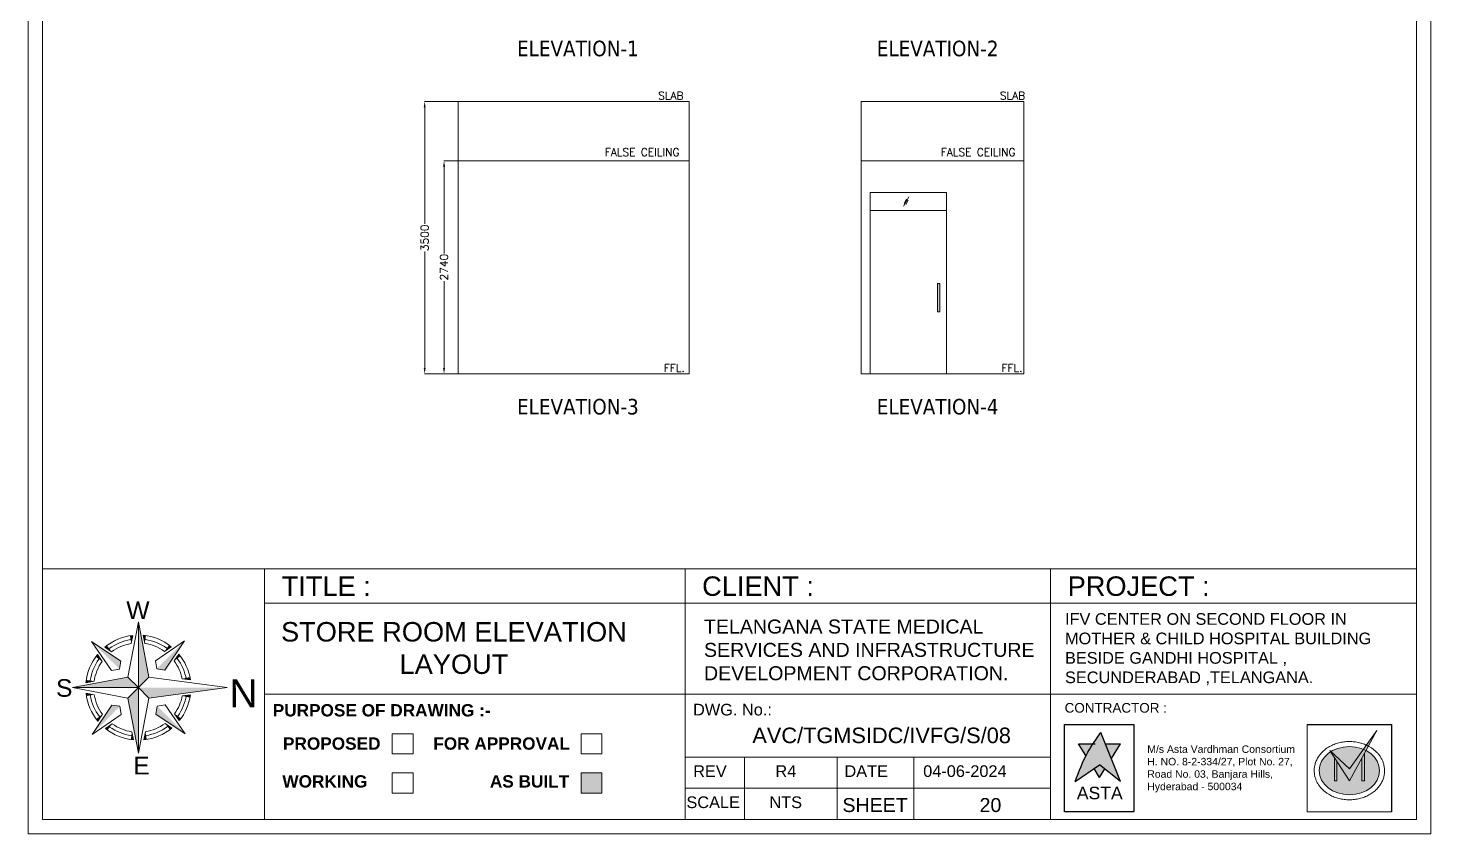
# Model space of a CAD drawing. Extents: x 3552052 to 4102982, y -707811 to -630695.
# Drawn here: x 3761332 to 3779356, y -701924 to -691564 of the extents above; entities that cross this region are included whole.
import ezdxf
from ezdxf.enums import TextEntityAlignment as Align

# ---------------------------------------------------------------- set-up
doc = ezdxf.new("R2010")
doc.units = 0
doc.header["$LTSCALE"] = 6
doc.header["$MEASUREMENT"] = 0
doc.layers.get('0').update_dxf_attribs({"linetype": 'CONTINUOUS', "lineweight": 0})
doc.layers.get('Defpoints').update_dxf_attribs({"linetype": 'CONTINUOUS', "lineweight": 0})
for name, color, linetype, lineweight in [('0.0', 8, 'CONTINUOUS', 0), ('ELE-4M UPS P.SB', 3, 'CONTINUOUS', 0), ('ELE-SOCKET NMBERING', 7, 'CONTINUOUS', 9), ('formate text', 8, 'CONTINUOUS', 0), ('hatch', 252, 'CONTINUOUS', 0), ('MEP_HVAC_RA_DUCT', 1, 'CONTINUOUS', 0), ('MEP_HVAC_TEXT', 7, 'CONTINUOUS', 0), ('SECTION', 251, 'CONTINUOUS', 0), ('TITLE', 7, 'CONTINUOUS', 0)]:
    doc.layers.add(name, color=color, linetype=linetype, lineweight=lineweight)
doc.styles.add('Annotation', font='tahoma.ttf')
doc.styles.add('ARIAL', font='arial.ttf')
doc.styles.add('FORMATE', font='arialbd.ttf')
doc.styles.add('ROMANS', font='romans.shx')
doc.styles.add('style3', font='arialbd.ttf')
doc.dimstyles.new('AEPL1', dxfattribs={"dimtxt": 100, "dimasz": 75, "dimexe": 1.25, "dimexo": 50, "dimtad": 0, "dimdec": 0, "dimtxsty": 'ROMANS', "dimcen": 2.5, "dimclrd": 7, "dimclre": 7, "dimadec": 0, "dimazin": 0, "dimtfac": 1, "dimtdec": 0, "dimtmove": 0, "dimatfit": 3, "dimfxl": 1, "dimlwd": 0, "dimlwe": 0, "dimarcsym": 0})

# ---------------------------------------------------------------- blocks, each defined once
blk = doc.blocks.new('*D280')
at = {"layer": 'Defpoints', "color": 0, "linetype": 'ByBlock', "transparency": 16777216}
for p in [(3766676, -693270), (3767064, -693270), (3767056, -696010)]:
    blk.add_point(p, dxfattribs=at)
at = {"layer": 'ELE-4M UPS P.SB', "color": 7, "linetype": 'ByBlock', "lineweight": 0, "transparency": 16777216}
for p, q in [((3767014, -693270), (3766675, -693270)), ((3766676, -693345), (3766676, -694463)), ((3766676, -695935), (3766676, -694817)), ((3767006, -696010), (3766675, -696010))]:
    blk.add_line(p, q, dxfattribs=at)
at = {"layer": 'ELE-4M UPS P.SB', "color": 7, "linetype": 'ByBlock', "transparency": 16777216}
for points in [[(3766664, -693345), (3766689, -693345), (3766676, -693270)], [(3766664, -695935), (3766689, -695935), (3766676, -696010)]]:
    blk.add_solid(points, dxfattribs=at)
at = {"layer": 'ELE-4M UPS P.SB', "color": 0, "linetype": 'ByBlock', "transparency": 16777216, "insert": (3766676, -694640), "char_height": 100, "attachment_point": 5, "rotation": 90, "style": 'ROMANS'}
blk.add_mtext('2740', dxfattribs=at)
blk = doc.blocks.new('*D281')
at = {"layer": 'Defpoints', "color": 0, "linetype": 'ByBlock', "transparency": 16777216}
for p in [(3766428, -692510), (3767102, -692510), (3767056, -696010)]:
    blk.add_point(p, dxfattribs=at)
at = {"layer": 'ELE-4M UPS P.SB', "color": 7, "linetype": 'ByBlock', "lineweight": 0, "transparency": 16777216}
for p, q in [((3767052, -692510), (3766426, -692510)), ((3766428, -692585), (3766428, -694083)), ((3766428, -695935), (3766428, -694437)), ((3767006, -696010), (3766426, -696010))]:
    blk.add_line(p, q, dxfattribs=at)
at = {"layer": 'ELE-4M UPS P.SB', "color": 7, "linetype": 'ByBlock', "transparency": 16777216}
for points in [[(3766415, -692585), (3766440, -692585), (3766428, -692510)], [(3766415, -695935), (3766440, -695935), (3766428, -696010)]]:
    blk.add_solid(points, dxfattribs=at)
at = {"layer": 'ELE-4M UPS P.SB', "color": 0, "linetype": 'ByBlock', "transparency": 16777216, "insert": (3766428, -694260), "char_height": 100, "attachment_point": 5, "rotation": 90, "style": 'ROMANS'}
blk.add_mtext('3500', dxfattribs=at)
blk = doc.blocks.new('A$C4A7C6C7E')
at = {"layer": 'TITLE', "color": 8, "lineweight": 5}
for p, q in [((-4207, 4144), (0, 26095)), ((0, 26095), (0, 0)), ((0, 0), (0, 26095)), ((4144, 4207), (0, 26095)), ((-6941, 10518), (-18592, 18312)), ((-10622, 6781), (-18592, 18312)), ((-2825, 17519), (-2234, 20757)), ((2559, 17560), (1919, 20788)), ((6781, 10622), (18312, 18592)), ((10518, 6941), (18312, 18592)), ((-14385, 10390), (-16257, 13098)), ((-10607, 14226), (-13343, 16056)), ((10390, 14385), (13098, 16257)), ((14226, 10607), (16056, 13343)), ((-7437, 7325), (-10622, 6781)), ((-7437, 7325), (-6941, 10518)), ((7325, 7437), (6781, 10622)), ((7325, 7437), (10518, 6941)), ((-4207, 4144), (-26095, 0)), ((0, 0), (-26095, 0)), ((-26095, 0), (0, 0)), ((-4144, -4207), (-26095, 0)), ((-17560, 2559), (-20788, 1919)), ((-4207, 4144), (0, 0)), ((0, 0), (-4207, 4144)), ((0, 0), (-4144, -4207)), ((-4144, -4207), (0, 0)), ((0, 0), (4144, 4207)), ((4144, 4207), (0, 0)), ((0, 0), (4207, -4144)), ((4207, -4144), (0, 0)), ((0, 0), (0, -26095)), ((0, -26095), (0, 0)), ((17394, 3514), (20646, 3095)), ((17394, 3514), (20646, 3095)), ((-17519, -2825), (-20757, -2234)), ((-4144, -4207), (0, -26095)), ((4207, -4144), (0, -26095)), ((17433, -3312), (20680, -2857)), ((17433, -3312), (20680, -2857)), ((17434, -3310), (20680, -2857)), ((-10518, -6941), (-18312, -18592)), ((-6781, -10622), (-18312, -18592)), ((-14226, -10607), (-16056, -13343)), ((-7325, -7437), (-10518, -6941)), ((-7325, -7437), (-6781, -10622)), ((7437, -7325), (6941, -10518)), ((6941, -10518), (18592, -18312)), ((7437, -7325), (10622, -6781)), ((10622, -6781), (18592, -18312)), ((14385, -10390), (16257, -13098)), ((-10390, -14385), (-13098, -16257)), ((10607, -14226), (13343, -16056)), ((-2559, -17560), (-1919, -20788)), ((2825, -17519), (2234, -20757))]:
    blk.add_line(p, q, dxfattribs=at)
at = {"layer": 'TITLE', "color": 5}
for p in [(4144, 4207), (4207, -4144)]:
    blk.add_line(p, (35289, 0), dxfattribs=at)
at = {"layer": 'TITLE', "color": 8, "lineweight": 5}
for radius, start, end in [(20877, 96.14269, 129.72625), (19311, 99.1612, 126.70773), (17745, 99.1612, 126.70773), (20877, 51.14269, 84.72625), (17745, 54.16121, 81.70773), (19311, 54.16121, 81.70773), (20877, 141.14269, 174.72625), (19311, 144.16121, 171.70773), (19311, 9.85136, 36.70773), (20877, 8.52692, 39.72625), (17745, 144.16121, 171.70773), (17745, 11.42181, 36.70773), (20877, 186.14269, 219.72625), (19311, 189.1612, 216.70773), (17745, 189.1612, 216.70773), (17745, 324.16121, 349.24868), (19311, 324.16121, 350.81434), (20877, 321.14269, 352.1348), (20877, 231.14269, 264.72625), (19311, 234.16121, 261.70773), (17745, 234.16121, 261.70773), (20877, 276.14269, 309.72625), (17745, 279.1612, 306.70773), (19311, 279.1612, 306.70773)]:
    blk.add_arc((0, 0), radius, start, end, dxfattribs=at)
for points in [[(0, 26095), (4144, 4207), (0, 0)], [(-18592, 18312), (-6941, 10518), (-7437, 7325)], [(-13343, 16056), (-12479, 16737), (-10607, 14226)], [(-3324, 20610), (-2234, 20757), (-2825, 17519)], [(3011, 20658), (1919, 20788), (2559, 17560)], [(18312, 18592), (10518, 6941), (7325, 7437)], [(13098, 16257), (12223, 16924), (10390, 14385)], [(-16257, 13098), (-16924, 12223), (-14385, 10390)], [(16056, 13343), (16737, 12479), (14226, 10607)], [(-26095, 0), (-4207, 4144), (0, 0)], [(-20658, 3011), (-20788, 1919), (-17560, 2559)], [(0, -26095), (-4144, -4207), (0, 0)], [(20646, 3095), (20457, 4167), (17394, 3514)], [(-20610, -3324), (-20757, -2234), (-17519, -2825)], [(20680, -2857), (20503, -3930), (17433, -3312)], [(-18312, -18592), (-10518, -6941), (-7325, -7437)], [(-16056, -13343), (-16737, -12479), (-14226, -10607)], [(18592, -18312), (6941, -10518), (7437, -7325)], [(16257, -13098), (16924, -12223), (14385, -10390)], [(-13098, -16257), (-12223, -16924), (-10390, -14385)], [(13343, -16056), (12479, -16737), (10607, -14226)], [(-3011, -20658), (-1919, -20788), (-2559, -17560)], [(3324, -20610), (2234, -20757), (2825, -17519)]]:
    blk.add_solid(points, dxfattribs=at)
at = {"layer": 'TITLE', "color": 5}
blk.add_solid([(35289, 0), (4207, -4144), (0, 0)], dxfattribs=at)
blk = doc.blocks.new('IVF-CONTRACTOR')
at = {"lineweight": -3, "true_color": 0x293189}
h = blk.add_hatch(color=177, dxfattribs=at)
h.dxf.hatch_style = 1
edge = h.paths.add_edge_path()
edge.add_spline(control_points=[(3037286, -1386527), (3037185, -1386667), (3036944, -1387001), (3036801, -1387388), (3036719, -1387609)], knot_values=[0, 0, 0, 0, 519.520055, 1226.818077, 1226.818077, 1226.818077, 1226.818077], degree=3, periodic=0)
edge.add_line((3036719, -1387609), (3037255, -1387240))
edge.add_line((3037255, -1387240), (3037717, -1387609))
edge.add_line((3037717, -1387609), (3037286, -1386527))
at = {"lineweight": -3, "true_color": 0xc7c8ca}
h = blk.add_hatch(color=9, dxfattribs=at)
h.dxf.hatch_style = 1
edge = h.paths.add_edge_path()
edge.add_spline(control_points=[(3036953, -1387033), (3036967, -1387008), (3037022, -1386919), (3037088, -1386836), (3037139, -1386779)], knot_values=[3356.588859, 3356.588859, 3356.588859, 3356.588859, 3831.174934, 5081.098827, 5081.098827, 5081.098827, 5081.098827], degree=3, periodic=0)
edge.add_line((3037139, -1386779), (3036793, -1386779))
edge.add_line((3036793, -1386779), (3036953, -1387033))
h.paths.add_polyline_path([(3037717, -1386779), (3037386, -1386779), (3037515, -1387102)])
h.paths.add_polyline_path([(3037370, -1387332), (3037255, -1387240), (3037134, -1387323), (3037255, -1387517)])
at = {"true_color": 0xed1f24}
h = blk.add_hatch(color=240, dxfattribs=at)
h.dxf.hatch_style = 1
edge = h.paths.add_edge_path()
edge.add_line((3042329, -1386921), (3042349, -1386951))
edge.add_ellipse((3042760, -1387369), major_axis=(-665, 0), ratio=0.800236, start_angle=-52.6357, end_angle=-51.8324, ccw=False)
edge.add_line((3042356, -1386946), (3042329, -1386921))
at = {"layer": '0.0', "true_color": 0xed1f24}
h = blk.add_hatch(color=240, dxfattribs=at)
h.dxf.hatch_style = 1
edge = h.paths.add_edge_path()
edge.add_line((3042760, -1387590), (3043125, -1386925))
edge.add_ellipse((3042760, -1387369), major_axis=(-665, 0), ratio=0.800236, start_angle=-123.3804, end_angle=-117.8517)
edge.add_line((3043070, -1386899), (3042760, -1387331))
edge.add_line((3042760, -1387331), (3042356, -1386946))
edge.add_ellipse((3042760, -1387369), major_axis=(-665, 0), ratio=0.800236, start_angle=-52.6357, end_angle=-51.8324)
edge.add_line((3042349, -1386951), (3042760, -1387590))
edge = h.paths.add_edge_path()
edge.add_spline(control_points=[(3043179, -1386828), (3043165, -1386821), (3043150, -1386814), (3043136, -1386807)], knot_values=[-2.156071, -2.156071, -2.156071, -2.156071, -2.090953, -2.090953, -2.090953, -2.090953], degree=3, periodic=0)
edge.add_line((3043136, -1386807), (3043070, -1386899))
edge.add_ellipse((3042760, -1387369), major_axis=(-665, 0), ratio=0.800236, start_angle=-123.3804, end_angle=-117.8517, ccw=False)
edge.add_line((3043125, -1386925), (3043179, -1386828))
edge = h.paths.add_edge_path()
edge.add_line((3043367, -1386486), (3043136, -1386807))
edge.add_spline(control_points=[(3043136, -1386807), (3043150, -1386814), (3043165, -1386821), (3043179, -1386828)], knot_values=[-2.156071, -2.156071, -2.156071, -2.156071, -2.090953, -2.090953, -2.090953, -2.090953], degree=3, periodic=0)
edge.add_line((3043179, -1386828), (3043367, -1386486))
at = {"layer": '0.0', "true_color": 0x139b48}
h = blk.add_hatch(color=114, dxfattribs=at)
h.dxf.hatch_style = 1
edge = h.paths.add_edge_path()
edge.add_ellipse((3042760, -1387369), major_axis=(-665, 0), ratio=0.800236, start_angle=-51.8324, end_angle=236.6196)
edge.add_line((3043125, -1386925), (3043091, -1386988))
edge.add_line((3043091, -1386988), (3043091, -1387590))
edge.add_line((3043091, -1387590), (3043036, -1387590))
edge.add_line((3043036, -1387590), (3043036, -1387088))
edge.add_line((3043036, -1387088), (3042760, -1387590))
edge.add_line((3042760, -1387590), (3042484, -1387160))
edge.add_line((3042484, -1387160), (3042484, -1387590))
edge.add_line((3042484, -1387590), (3042428, -1387590))
edge.add_line((3042428, -1387590), (3042428, -1387075))
edge.add_line((3042428, -1387075), (3042349, -1386951))
edge = h.paths.add_edge_path()
edge.add_ellipse((3042760, -1387369), major_axis=(-665, 0), ratio=0.800236, start_angle=-117.8517, end_angle=-52.6357)
edge.add_line((3042356, -1386946), (3042760, -1387331))
edge.add_line((3042760, -1387331), (3043070, -1386899))
at = {"layer": '0.0', "true_color": 0x000000}
h = blk.add_hatch(color=18, dxfattribs=at)
h.dxf.hatch_style = 1
h.paths.add_polyline_path([(3042484, -1387160), (3042428, -1387075), (3042428, -1387590), (3042484, -1387590)])
h.paths.add_polyline_path([(3043036, -1387590), (3043091, -1387590), (3043091, -1386988), (3043036, -1387088)])
at = {"lineweight": -3}
for p, q in [((3036484, -1386350), (3038013, -1386350)), ((3036484, -1388267), (3036484, -1386350)), ((3036485, -1386350), (3038009, -1386350)), ((3036485, -1388278), (3036485, -1386350)), ((3038013, -1386350), (3038013, -1388267)), ((3041829, -1386350), (3043688, -1386350)), ((3043688, -1386350), (3043688, -1388278)), ((3038011, -1388278), (3036483, -1388278))]:
    blk.add_line(p, q, dxfattribs=at)
at = {"color": 251, "lineweight": -3, "true_color": 0x636466}
for p, q in [((3037717, -1387609), (3037286, -1386527)), ((3036793, -1386779), (3037155, -1386779)), ((3036953, -1387033), (3036793, -1386779)), ((3037386, -1386779), (3037717, -1386779)), ((3037515, -1387102), (3037717, -1386779)), ((3036719, -1387609), (3037255, -1387240)), ((3037717, -1387609), (3037255, -1387240)), ((3037255, -1387517), (3037134, -1387323)), ((3037255, -1387517), (3037370, -1387332))]:
    blk.add_line(p, q, dxfattribs=at)
blk.add_spline([(3036719, -1387609), (3036998, -1386959), (3037286, -1386527)], degree=3, dxfattribs=at)
at = {"layer": '0.0'}
for p, q in [((3036485, -1386350), (3038009, -1386350)), ((3036485, -1388278), (3036485, -1386350)), ((3036485, -1388278), (3036485, -1386350)), ((3036485, -1386350), (3038009, -1386350)), ((3038013, -1386350), (3038013, -1388278)), ((3041829, -1386350), (3043688, -1386350)), ((3041829, -1388278), (3041829, -1386350)), ((3043688, -1386350), (3043688, -1388278)), ((3038009, -1388278), (3036485, -1388278)), ((3043688, -1388278), (3041829, -1388278))]:
    blk.add_line(p, q, dxfattribs=at)
at = {"layer": '0.0', "color": 18, "true_color": 0x000000}
for p, q in [((3042760, -1387590), (3043367, -1386486)), ((3042760, -1387331), (3043367, -1386486)), ((3042760, -1387590), (3042329, -1386921)), ((3042329, -1386921), (3042760, -1387331)), ((3042428, -1387075), (3042428, -1387590)), ((3042484, -1387590), (3042484, -1387160)), ((3043036, -1387088), (3043036, -1387590)), ((3043091, -1387590), (3043091, -1386988)), ((3042428, -1387590), (3042484, -1387590)), ((3043036, -1387590), (3043091, -1387590))]:
    blk.add_line(p, q, dxfattribs=at)
at = {"layer": '0.0'}
blk.add_ellipse((3042760, -1387369), major_axis=(-665, 0), ratio=0.800236, start_param=-3.141592653589793, end_param=3.141592653589793, dxfattribs=at)
blk.add_open_spline([(3043535, -1387369), (3043535, -1387353), (3043534, -1387336), (3043530, -1387296), (3043527, -1387272), (3043516, -1387226), (3043509, -1387202), (3043492, -1387157), (3043483, -1387135), (3043460, -1387092), (3043448, -1387071), (3043420, -1387031), (3043405, -1387011), (3043372, -1386974), (3043355, -1386956), (3043318, -1386922), (3043298, -1386906), (3043258, -1386875), (3043236, -1386861), (3043183, -1386829), (3043150, -1386812), (3043081, -1386783), (3043045, -1386771), (3042972, -1386750), (3042935, -1386742), (3042860, -1386731), (3042821, -1386728), (3042745, -1386726), (3042706, -1386727), (3042630, -1386735), (3042593, -1386741), (3042518, -1386757), (3042482, -1386768), (3042412, -1386794), (3042377, -1386809), (3042312, -1386843), (3042280, -1386862), (3042221, -1386905), (3042194, -1386928), (3042147, -1386974), (3042127, -1386996), (3042091, -1387042), (3042074, -1387067), (3042045, -1387117), (3042033, -1387143), (3042012, -1387197), (3042003, -1387225), (3041992, -1387276), (3041988, -1387299), (3041984, -1387347), (3041984, -1387371), (3041986, -1387418), (3041989, -1387442), (3041997, -1387489), (3042003, -1387512), (3042018, -1387557), (3042026, -1387580), (3042047, -1387623), (3042058, -1387645), (3042084, -1387686), (3042098, -1387706), (3042129, -1387744), (3042145, -1387762), (3042180, -1387798), (3042199, -1387814), (3042238, -1387846), (3042259, -1387861), (3042311, -1387894), (3042343, -1387912), (3042409, -1387944), (3042444, -1387957), (3042515, -1387980), (3042552, -1387989), (3042626, -1388003), (3042664, -1388007), (3042740, -1388012), (3042778, -1388012), (3042854, -1388008), (3042892, -1388003), (3042966, -1387989), (3043003, -1387980), (3043074, -1387958), (3043109, -1387944), (3043175, -1387913), (3043208, -1387895), (3043268, -1387856), (3043297, -1387834), (3043351, -1387787), (3043376, -1387761), (3043416, -1387713), (3043432, -1387690), (3043462, -1387643), (3043475, -1387619), (3043497, -1387569), (3043507, -1387543), (3043522, -1387491), (3043527, -1387464), (3043533, -1387415), (3043535, -1387392), (3043535, -1387369)], degree=3, knots=[-3.141593, -3.141593, -3.141593, -3.141593, -3.06788, -3.06788, -2.960953, -2.960953, -2.854026, -2.854026, -2.747099, -2.747099, -2.640172, -2.640172, -2.533245, -2.533245, -2.426319, -2.426319, -2.319392, -2.319392, -2.212465, -2.212465, -2.059875, -2.059875, -1.907286, -1.907286, -1.754697, -1.754697, -1.602107, -1.602107, -1.449518, -1.449518, -1.296928, -1.296928, -1.144339, -1.144339, -0.99175, -0.99175, -0.83916, -0.83916, -0.686571, -0.686571, -0.558641, -0.558641, -0.43071, -0.43071, -0.30278, -0.30278, -0.17485, -0.17485, -0.068516, -0.068516, 0.037819, 0.037819, 0.144154, 0.144154, 0.250488, 0.250488, 0.356823, 0.356823, 0.463157, 0.463157, 0.569492, 0.569492, 0.675826, 0.675826, 0.782161, 0.782161, 0.888495, 0.888495, 1.039928, 1.039928, 1.191361, 1.191361, 1.342794, 1.342794, 1.494227, 1.494227, 1.64566, 1.64566, 1.797093, 1.797093, 1.948526, 1.948526, 2.099959, 2.099959, 2.251392, 2.251392, 2.402825, 2.402825, 2.554258, 2.554258, 2.675591, 2.675591, 2.796924, 2.796924, 2.918258, 2.918258, 3.039591, 3.039591, 3.141593, 3.141593, 3.141593, 3.141593], dxfattribs=at)
at = {"lineweight": -3, "attachment_point": 1, "style": 'ARIAL'}
for s, width, gutter_width, insert, char_height in [('{\\C256;CONTRACTOR :}', 3919.85, 1060, (3036485, -1385878), 212.06), ('{\\C256;M/s Asta Vardhman Consortium\\PH. NO. 8-2-334/27, Plot No. 27, Road No. 03, Banjara Hills, Hyderabad - 500034}', 3696.75, 822, (3038306, -1386813), 164.38)]:
    blk.add_mtext_dynamic_manual_height_columns(s, width=width, gutter_width=gutter_width, heights=[0], dxfattribs=dict(at, insert=insert, char_height=char_height))
at = {"lineweight": 100, "insert": (3036754, -1387723), "char_height": 276.9, "attachment_point": 1, "style": 'ARIAL'}
blk.add_mtext_dynamic_manual_height_columns('ASTA', width=997.56, gutter_width=254, heights=[0], dxfattribs=at)

msp = doc.modelspace()

# ---------------------------------------------------------------- hatches: boundary and pattern name
at = {"linetype": 'Continuous', "ltscale": 0.1}
h = msp.add_hatch(color=254, dxfattribs=at)
h.dxf.hatch_style = 1
h.paths.add_polyline_path([(3773015.6, -695214), (3773048.3, -695214), (3773048.3, -694846.5), (3773015.6, -694846.5)])
at = {"layer": 'MEP_HVAC_TEXT', "linetype": 'ByBlock'}
h = msp.add_hatch(color=1, dxfattribs=at)
h.dxf.hatch_style = 1
h.paths.add_polyline_path([(3768437.2, -701137.9), (3768437.2, -701398.5), (3768702.9, -701398.5), (3768702.9, -701137.9)])

# ---------------------------------------------------------------- linework, layer by layer
for p, q in [((3779169, -698514.4), (3761518.7, -698514.4)), ((3761518.7, -701737.2), (3761518.7, -698514.4)), ((3769773.1, -701737.2), (3769773.1, -698514.4))]:
    msp.add_line(p, q)
at = {"color": 7}
msp.add_line((3779169, -701737.2), (3769773.1, -701737.2), dxfattribs=at)
for points in [[(3779355.8, -681405.5), (3779355.8, -701924), (3761331.9, -701924), (3761331.9, -681405.5)], [(3779169, -681592.3), (3779169, -701737.2), (3761518.7, -701737.2), (3761518.7, -681592.3)]]:
    msp.add_lwpolyline(points, close=True)
at = {"color": 5, "linetype": 'Continuous', "ltscale": 0.1}
msp.add_lwpolyline([(3773015.6, -695214), (3773048.3, -695214), (3773048.3, -694846.5), (3773015.6, -694846.5)], close=True, dxfattribs=at)
at = {"layer": '0.0', "color": 7, "lineweight": 15, "elevation": -100}
for points in [[(3766011.9, -700635.4), (3766277.6, -700635.4), (3766277.6, -700896), (3766011.9, -700896)], [(3768437.2, -700635.4), (3768702.9, -700635.4), (3768702.9, -700896), (3768437.2, -700896)], [(3766011.9, -701137.9), (3766277.6, -701137.9), (3766277.6, -701398.5), (3766011.9, -701398.5)], [(3768437.2, -701137.9), (3768702.9, -701137.9), (3768702.9, -701398.5), (3768437.2, -701398.5)]]:
    msp.add_lwpolyline(points, close=True, dxfattribs=at)
at = {"layer": 'hatch', "color": 7}
msp.add_line((3779169, -698513.6), (3779169, -701737.2), dxfattribs=at)
at = {"layer": 'MEP_HVAC_RA_DUCT', "color": 8, "linetype": 'ByBlock'}
for p, q in [((3766856.4, -692510.1), (3766856.4, -696010.1)), ((3769826.4, -692510.1), (3769826.4, -696010.1)), ((3772034.9, -692510.1), (3772034.9, -696010.1)), ((3774124.9, -692510.1), (3774124.9, -696010.1))]:
    msp.add_line(p, q, dxfattribs=at)
for points in [[(3769826.4, -692510.1), (3766856.4, -692510.1)], [(3772034.9, -692510.1), (3774124.9, -692510.1)], [(3769826.4, -693270.1), (3766856.4, -693270.1)], [(3774124.9, -693270.1), (3772034.9, -693270.1)], [(3769826.4, -696010.1), (3766856.4, -696010.1)], [(3772034.9, -696010.1), (3774124.9, -696010.1)]]:
    msp.add_lwpolyline(points, dxfattribs=at)
at = {"layer": 'MEP_HVAC_RA_DUCT', "color": 5, "linetype": 'ByBlock'}
for points in [[(3772149.9, -693910.1), (3773129.9, -693910.1), (3773129.9, -693680.1), (3772149.9, -693680.1)], [(3772149.9, -696010.1), (3773129.9, -696010.1), (3773129.9, -693910.1), (3772149.9, -693910.1)]]:
    msp.add_lwpolyline(points, close=True, dxfattribs=at)
at = {"layer": 'MEP_HVAC_TEXT', "linetype": 'ByBlock'}
for p, q in [((3764371.6, -698514.4), (3764371.6, -701737.2)), ((3774469, -698514.4), (3774469, -701737.2)), ((3769773.1, -698958.6), (3764371.6, -698958.6)), ((3774469, -698958.6), (3769773.1, -698958.6)), ((3774469, -698958.6), (3779169, -698958.6)), ((3769773.1, -700125.4), (3764371.6, -700125.4)), ((3774469, -700125.8), (3769769, -700125.4)), ((3774469, -700125.8), (3779169, -700125.4)), ((3769773.1, -700937.2), (3774469, -700937.2)), ((3770536.5, -700937.2), (3770536.5, -701737.2)), ((3771725.5, -700937.2), (3771725.5, -701737.2)), ((3772711.9, -700937.2), (3772711.9, -701737.2)), ((3769773.1, -701337.2), (3774469, -701337.2))]:
    msp.add_line(p, q, dxfattribs=at)
at = {"layer": 'SECTION', "color": 5, "ltscale": 500}
for p, q in [((3772581.1, -693854), (3772648.5, -693736)), ((3772586.1, -693819.2), (3772618.5, -693762.6)), ((3772608.2, -693832.4), (3772640.2, -693776.4))]:
    msp.add_line(p, q, dxfattribs=at)

# ---------------------------------------------------------------- block references
at = {"color": 240, "true_color": 0xed1f24, "xscale": 0.5830909662492498, "yscale": 0.5830909662492498, "zscale": 0.5830909662492498}
msp.add_blockref('IVF-CONTRACTOR', (2004102.6, 107852), dxfattribs=at)
at = {"layer": 'TITLE', "linetype": 'Continuous', "extrusion": (1.31196e-09, -7.57547e-09, 1), "xscale": 0.03235129532987182, "yscale": 0.03235129532987182, "zscale": 0.03235129532987182}
msp.add_blockref('A$C4A7C6C7E', (3762748.9, -700042.7, 0), dxfattribs=at)

# ---------------------------------------------------------------- texts
at = {"char_height": 200, "width": 2697.906, "attachment_point": 3, "style": 'Annotation'}
for s, insert in [('\\pxql;ELEVATION-1', (3770312.4, -691727)), ('\\pxql;ELEVATION-2', (3774934, -691727)), ('\\pxql;ELEVATION-3', (3770312.4, -696331.5)), ('\\pxql;ELEVATION-4', (3774934, -696331.5))]:
    msp.add_mtext(s, dxfattribs=dict(at, insert=insert))
at = {"layer": 'ELE-SOCKET NMBERING', "color": 0, "char_height": 100.004, "width": 2358.602, "attachment_point": 1, "style": 'Annotation'}
for s, insert in [('{\\Fromans|c0;SLAB}', (3769426.1, -692382.6)), ('{\\Fromans|c0;SLAB}', (3773818.4, -692382.6)), ('{\\Fromans|c0;FALSE CEILING }', (3768741.7, -693109.9)), ('{\\Fromans|c0;FALSE CEILING }', (3773057.2, -693109.9)), ('{\\Fromans|c0;FFL.}', (3769501.3, -695885)), ('{\\Fromans|c0;FFL.}', (3773839.6, -695885))]:
    msp.add_mtext(s, dxfattribs=dict(at, insert=insert))
at = {"layer": 'formate text', "color": 7, "lineweight": 15, "ltscale": 100, "style": 'style3'}
msp.add_text('PURPOSE OF DRAWING :-', height=158.21, dxfattribs=at).set_placement((3764475.5, -700413.2, -100))
at = {"layer": 'formate text', "color": 7, "lineweight": 15, "style": 'FORMATE'}
for s, p in [('PROPOSED ', (3765921.3, -700841, -100)), ('FOR APPROVAL', (3768294, -700841, -100)), ('WORKING', (3765691.9, -701327.2, -100)), ('AS BUILT', (3768284.3, -701327.2, -100))]:
    msp.add_text(s, height=158.21, dxfattribs=at).set_placement(p, align=Align.RIGHT)
at = {"layer": 'TITLE', "color": 7, "style": 'ARIAL'}
for s, height, p in [('TITLE :', 250, (3764590.9, -698863.4)), ('CLIENT :', 250, (3769992.4, -698863.4)), ('PROJECT :', 250, (3774688.2, -698863.4)), ('W', 226.5, (3762594.4, -699161, 0)), ('S', 226.5, (3761691.1, -700160.6, 0)), ('DWG. No.:', 150, (3769875.7, -700400.8)), ('E', 226.5, (3762683.5, -701159.1, 0))]:
    msp.add_text(s, height=height, dxfattribs=at).set_placement(p)
at = {"layer": 'TITLE', "color": 5, "style": 'ARIAL'}
msp.add_text('N', height=357.2, rotation=180, dxfattribs=at).set_placement((3764279.5, -699938.1, 0))
at = {"layer": 'TITLE', "color": 7, "style": 'ARIAL'}
for s, height, p in [('REV', 150, (3770092.6, -701116.5)), ('R4', 150, (3771067.5, -701116.5)), ('DATE', 150, (3772100.1, -701116.5)), ('04-06-2024', 150, (3773368.2, -701116.5)), ('SCALE', 150, (3770134, -701516.5)), ('NTS', 150, (3771066.6, -701516.5)), ('SHEET', 180, (3772214, -701552.3)), ('20', 180, (3773696.7, -701552.3))]:
    msp.add_text(s, height=height, dxfattribs=at).set_placement(p, align=Align.MIDDLE_CENTER)
at = {"layer": 'TITLE', "color": 7, "attachment_point": 1, "style": 'ARIAL'}
for s, width, gutter_width, insert, char_height in [('\\pxql;IFV CENTER ON SECOND FLOOR IN MOTHER & CHILD HOSPITAL BUILDING BESIDE GANDHI HOSPITAL , SECUNDERABAD ,TELANGANA. ', 4493.629, 10, (3774654.3, -699085.5), 150), ('\\pxqc;STORE ROOM ELEVATION LAYOUT', 4493.629, 10, (3764556.9, -699200.1), 250), ('{\\C256;TELANGANA STATE MEDICAL SERVICES AND INFRASTRUCTURE DEVELOPMENT CORPORATION.}', 4493.629, 10, (3770016.1, -699167.7), 180), ('\\pxqc;AVC/TGMSIDC/IVFG/S/08', 5392.273, 12, (3769602.2, -700556.7), 200)]:
    msp.add_mtext_dynamic_manual_height_columns(s, width=width, gutter_width=gutter_width, heights=[0], dxfattribs=dict(at, insert=insert, char_height=char_height))

# ---------------------------------------------------------------- dimensions: what is measured, and where the dimension line sits
at = {"layer": 'ELE-4M UPS P.SB', "color": 0, "linetype": 'ByBlock'}
for base, p2, picture, middle in [((3766427.7, -692510.1), (3767102.3, -692510.1), '*D281', (3766427.7, -694260.1)), ((3766676.2, -693270.1), (3767063.9, -693270.1), '*D280', (3766676.2, -694640.1))]:
    dim = msp.add_linear_dim(base=base, p1=(3767055.9, -696010.1), p2=p2, angle=90, dimstyle='AEPL1', dxfattribs=at)
    dim.commit()
    dim.dimension.update_dxf_attribs({"geometry": picture, "text_midpoint": middle, "dimtype": 160})

doc.saveas('drawing.dxf')
